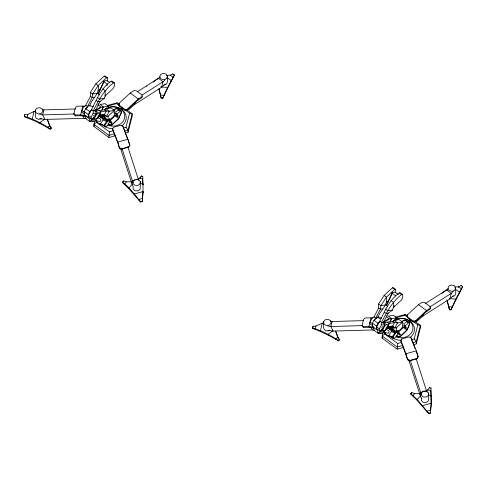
<?xml version="1.0" encoding="UTF-8"?>
<svg xmlns="http://www.w3.org/2000/svg" width="487" height="487" viewBox="0 0 487 487"><rect width="100%" height="100%" fill="white"/><g stroke="black" fill="none" stroke-linecap="round" stroke-linejoin="round"><path stroke-width="0.73" d="M91.081 118.986L91.057 117.239L93.163 113.246L93.242 110.817C98.557 100.614 103.889 89.943 113.392 82.954L114.433 82.869L114.488 86.071L112.954 88.677L105.18 95.878L104.297 98.38L100.079 101.479L95.129 110.847L96.389 113.294L94.21 117.422L92.822 118.706L91.081 118.986L88.488 117.081L88.464 115.334C95.306 103.506 99.232 89.401 111.085 81.262L112.132 81.177L114.433 82.869M379.312 330.624L379.288 328.877L381.394 324.884L381.473 322.461C386.788 312.252 392.12 301.581 401.623 294.592L402.664 294.513L402.719 297.709L401.185 300.321L393.411 307.516L392.528 310.018L388.309 313.117L383.36 322.485L384.62 324.932L382.441 329.06L381.047 330.344L379.312 330.624L376.719 328.725L376.695 326.972C383.537 315.144 387.463 301.039 399.316 292.9L400.363 292.815L402.664 294.513M140.426 177.518L139.586 178.638L139.574 178.199L142.527 178.966L142.995 184.932L142.734 176.337L141.26 175.953L139.574 178.199L137.827 179.399M427.817 390.276L427.805 389.837L430.758 390.604L431.232 403.206L430.587 410.62L431.245 404.076L430.965 387.981L429.491 387.597L427.805 389.837L426.642 390.641M133.219 187.045L133.054 188.871L134.984 190.721L137.937 190.892L140.183 189.285L140.323 181.42L138.393 179.575L135.441 179.405L133.195 181.006L132.969 183.447L134.899 185.291L137.851 185.462L140.098 183.855L140.323 181.42M421.511 398.068L421.285 400.509L423.215 402.353L426.168 402.524L428.414 400.923L428.554 393.058L426.624 391.213L423.672 391.043L421.425 392.644L421.2 395.085L423.13 396.929L426.082 397.1L428.329 395.499L428.554 393.058M122.444 181.925L128.988 187.909L134.357 193.948L143.001 191.568L142.387 201.49L140.463 202.02L129.006 188.786L122.456 182.369L123.351 180.89L126.316 181.852L131.411 181.815M140.092 183.307L142.977 184.056L143.014 192.438L142.356 198.982L142.35 198.495L138.679 199.506L134.357 193.948L134.369 194.818M108.93 137.517L93.942 126.51L93.912 124.325L96.438 122.31L109.429 131.849L108.93 137.517L115.303 135.763M385.028 332.542L384.669 333.954L397.66 343.493L397.161 349.155L403.534 347.401M108.004 123.923L109.733 125.196L111.925 125.086L118.633 118.865L121.208 112.984L121.427 111.048L117.97 108.51L116.192 108.869M396.814 335.987L397.964 336.834L400.156 336.724C404.624 333.138 409.257 328.737 409.658 322.692L406.201 320.148L405.014 320.391M409.439 324.622L409.658 322.692M47.251 118.858L49.747 125.634L51.251 127.947L50.112 129.25C41.961 124.197 33.335 120.07 24.356 116.77L24.764 114.689L27.796 114.384L33.987 111.517L35.496 111.377M24.356 116.77L24.764 114.689M33.987 111.517L32.13 119.747M75.43 108.985L43.909 109.873L42.637 114.883L44.932 119.437L84.172 118.323L86.309 118.633M85.529 116.472L81.189 115.742L75.473 115.9L73.86 113.781L75.448 107.524L77.196 106.233L82.881 106.069L85.122 106.44M82.881 106.069L80.653 114.829L81.189 115.742M94.807 120.788L93.912 124.325L108.899 135.331L114.567 133.773M93.942 126.51L94.301 125.098M98.916 116.545L99.269 115.157M99.105 116.722L99.458 115.334M125.22 133.03L128.057 132.251L128.02 130.066L126.005 127.284L129.585 113.185L124.861 109.715M128.057 132.251L132.19 115.979L132.154 113.794L126.76 109.831M335.732 331.172L337.978 337.272L339.482 339.585L338.343 340.888C330.192 335.835 321.566 331.708 312.587 328.408L312.995 326.327L316.026 326.022L322.217 323.155L323.727 323.015M312.587 328.408L312.867 327.313M316.026 326.022L315.241 329.626M322.217 323.155L320.361 331.391M363.661 320.623L332.14 321.517L330.868 326.521L333.163 331.075L372.403 329.967L374.54 330.271M373.76 328.11L369.42 327.38L363.704 327.544L362.091 325.419L363.679 319.162L365.427 317.871L372.61 317.956M371.112 317.707L368.884 326.473L369.42 327.38M383.22 331.72L382.143 335.963L382.173 338.148L397.161 349.155M382.173 338.148L382.532 336.736M387.147 328.183L387.5 326.795M387.335 328.366L387.865 326.278M413.451 344.668L416.288 343.889L416.251 341.704L414.236 338.928L417.816 324.823L413.682 321.785M416.288 343.889L420.421 327.617L420.384 325.432L414.991 321.469M127.223 109.745L128.793 109.624L134.625 104.431L161.587 87.313L163.035 81.725L165.099 79.813M415.454 321.383L417.024 321.262L422.856 316.069L449.818 298.951L451.266 293.363L453.33 291.451M93.163 117.878L94.715 119.017L97.205 118.615L100.906 111.846L106.33 110.969L109.295 111.261L114.311 110.452L114.378 114.841L113.361 116.673L111.298 118.585L108.175 120.143L104.717 117.604L104.675 114.969M381.394 329.516L382.946 330.661L385.436 330.253L389.137 323.49L394.561 322.607L397.526 322.899L402.542 322.09L402.609 326.485L401.592 328.311L399.529 330.229L396.406 331.787L392.948 329.242L392.906 326.607M133.14 186.691L131.746 183.185L132.391 180.787L122.146 149.01M421.371 398.329L419.977 394.823L420.622 392.425L410.377 360.648M134.625 104.431L135.222 102.3M142.204 96.475L141.881 97.613L137.955 100.109L127.107 110.153L124.922 110.263L119.157 106.026L119.023 103.354L130.224 93.029L134.132 90.552L136.269 90.777L142.034 95.008L142.204 96.475L138.296 98.958L127.095 109.283L124.909 109.386L119.145 105.155L119.023 103.354M422.856 316.069L423.653 313.232M430.435 308.119L430.112 309.251L426.186 311.747L415.338 321.791L413.153 321.901L407.388 317.67L407.254 314.998L418.455 304.673L422.363 302.19L424.5 302.415L430.264 306.646L430.435 308.119L426.527 310.596L415.326 320.921L413.14 321.024L407.376 316.793L407.388 317.67M101.947 110.147L102.763 107.39A1.668 0.639 -53.7 0 0 102.014 106.909L95.209 111.097M389.971 322.473L390.994 319.028A1.668 0.639 -53.7 0 0 390.245 318.547L382.819 323.118M137.955 100.109L138.296 98.958L130.224 93.029M426.186 311.747L426.527 310.596L418.455 304.673M119.449 148.194L117.763 142.076L112.534 128.891L113.526 127.271L120.879 125.244L122.834 126.054L129.889 144.925L129.749 145.363L128.057 139.239L117.763 142.076L119.449 148.194L121.385 149.223L128.738 147.196L129.889 144.925M121.385 149.223L121.525 148.785L128.878 146.757L128.738 147.196M407.68 359.838L405.994 353.714L400.764 340.529L401.757 338.909L409.11 336.882L411.065 337.698L416.288 350.877L418.12 356.563L416.969 358.834L409.616 360.861L407.68 359.838L400.764 340.529M409.616 360.861L409.756 360.423L417.109 358.395L418.12 356.563M416.969 358.834L417.109 358.395M89.699 105.929C91.751 98.654 100.152 93.784 98.161 85.535L106.446 77.859L107.493 77.774L107.548 80.976M377.93 317.567C379.982 310.298 388.382 305.422 386.392 297.173L394.677 289.497L395.724 289.412L395.779 292.614M405.841 354.122L405.994 353.714L416.288 350.877L417.98 357.001M167.418 76.331L166.438 78.644L163.766 79.716L160.972 78.918L159.693 76.721L160.673 74.408L163.346 73.342L166.14 74.134L167.418 76.331L167.504 81.761L166.524 84.074L163.851 85.146M455.649 287.969L454.669 290.282L451.997 291.354L449.203 290.556L447.924 288.359L448.904 286.052L451.577 284.98L454.371 285.778L455.649 287.969L455.735 293.393L454.755 295.706L452.082 296.778M158.896 89.048L161.16 98.118L162.701 98.24L167.528 87.453L174.413 75.004L172.903 73.896L170.28 75.144L166.627 75.424M162.701 98.24L174.413 75.004M409.433 324.184L406.858 330.064L400.144 336.286L397.958 336.395L396.808 335.549M446.92 299.968L449.391 309.756L450.932 309.878L455.759 299.091L462.644 286.642L461.134 285.534L458.511 286.782L454.858 287.062M450.932 309.878L462.644 286.642M109.721 82.425L106.403 80.422L103.883 81.189L98.064 93.516L99.378 94.922M98.222 94.07L104.041 81.737L103.883 81.189M106.872 85.663L107.517 84.294L104.041 81.737M105.868 94.788L105.222 96.158L105.064 95.604M398.53 294.489L394.634 292.066L392.114 292.827L386.294 305.154L387.609 306.56M386.453 305.708L392.272 293.381L392.114 292.827M394.421 305.745L393.453 307.796L393.295 307.242M97.205 118.615L98.861 115.334L104.504 114.421L106.33 110.969L104.595 109.697L95.689 111.146L98.283 113.051L100.687 112.655M385.436 330.253L389.137 323.49L387.409 322.217M81.81 110.452L84.403 112.351L84.434 114.104L81.834 112.199L81.81 110.452L83.916 106.458L85.73 105.302L90.479 96.298L90.381 92.347L95.854 83.843L104.145 76.167L105.192 76.082L107.493 77.774M96.743 118.493L95.574 120.435L94.119 121.683L89.918 121.683L89.109 118.128L88.305 117.994L84.251 115.017L84.196 111.517L85.718 108.625L88.914 105.667A1.747 0.67 -53.7 0 1 90.065 105.484M86.102 109.143L92.207 97.564L92.688 94.04L98.161 85.535L95.854 83.843M88.305 117.994L88.25 114.5L89.778 111.608L91.909 109.636M94.715 119.017L94.697 117.842L96.219 114.962L98.283 113.051M102.136 109.599L103.506 107.012L108.522 106.196L108.558 108.394M105.149 110.019L105.837 108.723L110.853 107.907L114.311 110.452L108.114 116.186L106.562 116.442L103.676 114.323M370.041 322.09L372.634 323.995L372.665 325.742L370.065 323.837L370.041 322.09L372.147 318.096L373.955 316.94L378.709 307.936L378.612 303.985L384.085 295.481L392.376 287.805L393.417 287.72L395.724 289.412M384.974 330.131L383.805 332.073L382.35 333.327L378.149 333.321L377.34 329.766L376.536 329.638L372.482 326.655L372.427 323.155L373.949 320.263L377.145 317.311A1.747 0.67 -53.7 0 1 378.296 317.122M375.008 319.496L380.438 309.202L380.919 305.678L386.392 297.173L384.085 295.481M376.536 329.638L376.481 326.138L378.009 323.246L380.14 321.274M382.946 330.661L382.928 329.48L384.45 326.6L386.514 324.689L388.918 324.299M390.026 321.889L391.737 318.65L396.753 317.841L396.789 320.038M387.092 326.972L392.735 326.059L394.561 322.607L392.826 321.341L383.92 322.784L386.514 324.689M99.202 114.755L100.906 111.846L99.178 110.579M109.07 119.278L109.125 122.992L108.108 124.824L106.044 126.736L104.997 126.821L104.419 126.395L104.388 124.648L108.029 119.412M104.997 126.821L104.967 125.068L108.607 119.839M397.301 330.917L397.355 334.63L396.339 336.462L394.275 338.374L393.228 338.459L392.65 338.033L392.619 336.286L396.26 331.05M393.228 338.459L393.198 336.706L396.838 331.477M107.95 106.026L116.594 103.646L117.166 102.787L118.968 104.108M395.456 317.865L404.825 315.284L405.397 314.425L407.199 315.746M97.735 117.635L98.484 116.545L99.494 116.332L104.851 118.706L107.158 120.399M95.866 120.362L96.006 121.421L99.464 123.966L100.474 123.753L103.098 119.93L102.958 118.871L99.494 116.332M385.966 329.279L386.715 328.183L387.725 327.97L393.082 330.35L395.968 332.463M384.097 332.006L384.237 333.065L387.695 335.604L388.705 335.391L391.329 331.574L391.189 330.515L387.725 327.97M100.967 117.836L103.281 115.023L103.859 115.449L103.908 118.658M102.008 117.696L103.859 115.449M389.661 328.914L391.049 327.227M390.239 329.334L392.09 327.087L393.545 327.014M35.307 110.165L36.982 108.138L39.891 107.676L42.332 109.039L42.88 111.444L41.212 113.465L38.303 113.934L35.855 112.564L35.307 110.165L35.393 115.596L35.941 117.994L38.388 119.364L41.298 118.895M323.538 321.804L325.213 319.782L328.122 319.314L330.563 320.683L331.111 323.082L329.443 325.109L326.534 325.572L324.086 324.208L323.538 321.804L323.624 327.227L324.172 329.632L326.619 330.996L329.529 330.533M92.372 121.513L94.667 118.749M380.603 333.151L382.898 330.387M126.316 181.852L124.508 184.372M132.379 184.019L128.988 187.909L129.006 188.786M410.675 393.569L417.219 399.547L426.91 411.144L430.581 410.133L430.618 413.128L428.694 413.658L417.237 400.424L410.687 394.007L411.582 392.528L414.547 393.49L420.366 393.453M410.687 394.007L411.582 392.528M420.61 395.657L417.219 399.547L417.237 400.424M87.374 116.85L85.055 115.151L85.858 118.7L89.918 121.683L93.498 118.104M372.482 326.655L373.286 326.789L374.089 330.338L378.149 333.321L382.24 329.236M98.24 90.783L100.462 88.725M93.394 115.906L94.429 114.95M104.395 110.025L108.522 106.196L105.064 103.658L100.048 104.474L103.506 107.012M106.123 119.388L104.285 118.037L104.802 117.556M115.748 113.574L116.265 113.1L118.238 116.277L117.726 116.758L115.778 115.328L115.748 113.574L117.726 116.758M109.1 121.464L109.618 120.983L109.587 118.798M110.099 120.587L120.338 111.103L119.272 110.312A3.841 1.467 -53.7 0 0 117.19 110.914L115.115 112.394A12.869 4.919 -53.7 0 1 113.897 112.881M137.358 91.714L158.421 78.34L159.973 76.903M109.064 121.543L111.499 123.333L112.016 122.852L109.545 118.877M108.577 123.911L109.727 124.757L111.913 124.648L118.627 118.426L121.202 112.546L121.208 112.984M161.587 87.313L165.166 83.995M386.471 302.421L388.693 300.363M381.625 327.55L382.66 326.588M392.625 321.663L396.753 317.841L393.295 315.296L388.279 316.112L391.737 318.65L390.251 318.504M394.354 331.02L392.516 329.675L393.033 329.194M391.907 325.961L394.793 328.08L396.345 327.83L402.542 322.09L399.084 319.551L394.068 320.361L392.826 321.341M403.979 325.219L404.496 324.738L406.475 327.915L405.957 328.396L404.009 326.966L403.979 325.219L405.957 328.396M397.331 333.102L397.849 332.621L397.824 331.166M398.865 331.726L408.569 322.747L407.503 321.95A3.841 1.467 -53.7 0 0 405.421 322.552L403.346 324.032M425.589 303.352L446.652 289.978L448.204 288.541M397.295 333.181L399.73 334.971L400.247 334.49L398.129 331.087M449.818 298.951L453.397 295.633M153.107 82.175L156.564 79.405L159.188 78.133M441.916 293.351L444.795 291.043L447.419 289.771M384.669 333.954L382.143 335.963L397.13 346.969L402.792 345.411M104.595 109.697L105.837 108.723L109.295 111.261L106.562 116.442L104.504 114.421M89.918 121.683L94.113 118.402M378.149 333.321L382.344 330.046M44.506 119.193L40.007 122.572L40.019 123.448M50.112 129.25L51.251 127.947M332.737 330.831L328.238 334.216L328.25 335.086M338.343 340.888L339.482 339.585M113.307 110.312L114.859 109.204A3.841 1.467 -53.7 0 1 116.947 108.601L120.338 111.103M401.538 321.95L403.09 320.842A3.841 1.467 -53.7 0 1 405.178 320.245L408.569 322.747M141.967 95.105L163.035 81.725L158.421 78.34M429.558 307.145L451.266 293.363L446.652 289.978M94.624 110.677L100.748 106.909L97.844 104.778M383.47 321.937L388.979 318.547L386.654 316.842M100.657 114.628L102.386 115.894L104.261 114.962M389.466 326.686L390.617 327.532L392.492 326.6M113.477 109.983L115.516 109.149M401.708 321.621L404.423 320.513M107.25 105.521L117.166 102.787M109.429 131.849L113.033 130.857M123.12 128.081L126.005 127.284M124.477 131.04L128.02 130.066L132.154 113.794L129.585 113.185M135.009 180.062L132.391 180.787L133.115 182.601M136.311 179.703L138.278 179.161L138.758 180.373M138.685 199.993L138.679 199.506L140.457 201.581L142.381 201.052L142.387 201.49M395.481 317.159L405.397 314.425M397.66 343.493L401.264 342.495M411.351 339.719L414.236 338.928M412.708 342.678L416.251 341.704L420.384 325.432L417.816 324.823M423.24 391.706L420.622 392.425L421.584 394.847M424.542 391.341L426.502 390.805L426.989 392.017M426.916 411.631L426.91 411.144L428.688 413.219L430.611 412.69L430.618 413.128M97.357 93.285L92.688 94.04L90.381 92.347M94.289 97.23L92.207 97.564L90.479 96.298M104.297 98.38L99.628 99.135L97.321 97.443M100.079 101.479L97.997 101.813L96.268 100.547M90.241 106.063L93.388 106.33M385.588 304.923L380.919 305.678L378.612 303.985M382.52 308.868L380.438 309.202L378.709 307.936M392.528 310.018L387.859 310.773L385.552 309.081M388.309 313.117L386.228 313.451L384.499 312.185M378.472 317.701L381.619 317.968M104.285 118.037L105.496 117.842M392.516 329.675L393.721 329.48M393.581 329.2L392.12 329.273L391.548 328.853M74.158 113.988L42.637 114.883L39.611 114.372M73.86 113.781L74.968 114.993L80.653 114.829L85.134 115.571M362.389 325.626L330.868 326.521L327.842 326.01M362.091 325.419L363.199 326.631L368.884 326.473L374.113 327.337M95.129 110.847L93.242 110.817L91.513 109.551M93.163 113.246L96.389 113.294M376.944 318.224L375.69 318.206L373.955 316.94M383.36 322.485L381.473 322.461L379.744 321.189M381.394 324.884L384.62 324.932M160.74 86.911L167.528 87.453L167.54 88.33M159.03 88.817L161.154 97.68L162.695 97.802M449.726 298.616L455.759 299.091L455.771 299.968M447.261 300.461L449.385 309.318L450.925 309.44M42.095 109.569L43.909 109.873M39.672 118.554L44.932 119.437M330.326 321.207L332.14 321.517M327.903 330.192L333.163 331.075M428.323 394.945L431.208 395.694L431.226 396.57M24.35 116.332C33.585 119.047 42.077 123.491 50.106 128.811M312.581 327.97C321.816 330.685 330.308 335.129 338.337 340.45M102.958 118.871L107.639 120.953M103.098 119.93L106.44 121.415M97.236 117.495L100.352 118.877L100.912 120.246L100.042 121.519L98.605 121.421L95.489 120.039M96.006 121.421L97.345 122.018M100.474 123.753L104.492 125.53M99.464 123.966L104.151 126.042M391.189 330.515L395.201 332.292M391.329 331.574L395.341 333.352M385.467 329.133L388.583 330.515L389.143 331.884L388.273 333.157L386.836 333.059L383.719 331.677M384.237 333.065L385.576 333.656M388.705 335.391L392.723 337.168M387.695 335.604L393.052 337.978L391.323 336.706A13.252 10.933 -0.9 0 0 401.239 340.322M119.595 147.762L121.525 148.785M407.826 359.4L409.756 360.423M174.419 75.442L172.903 73.896M170.28 75.144L173.159 77.25L173.165 77.737M167.254 77.664L171.205 80.568L171.223 81.445M455.485 289.308L459.436 292.206L459.454 293.083M104.145 76.167L106.446 77.859M111.085 81.262L113.392 82.954M392.376 287.805L394.677 289.497M399.316 292.9L401.623 294.592M392.272 293.381L395.748 295.932M102.794 88.938L105.101 90.631L105.18 95.878M391.024 300.576L393.332 302.269L393.411 307.516M116.594 103.646L120.727 106.677M404.825 315.284L407.187 317.019M407.357 321.432L409.664 323.124M394.068 320.361L397.526 322.899L394.793 328.08L392.735 326.059M114.591 115.468L118.627 118.426L118.633 118.865M402.822 327.106L406.858 330.064L406.864 330.503M391.511 326.667L392.09 327.087L392.138 330.296M378.929 317.932L380.091 318.79M399.03 333.595L400.247 334.49M85.73 105.302L87.459 106.568M106.178 121.659L106.756 122.085M394.409 333.297L394.987 333.723M95.178 114.201L96.219 114.962M85.718 108.625L89.778 111.608M373.949 320.263L378.009 323.246M104.388 124.648L104.967 125.068M392.619 336.286L393.198 336.706M93.662 117.081L94.697 117.842M381.893 328.719L382.928 329.48M105.466 126.31L106.044 126.736M84.196 111.517L88.25 114.5M372.427 323.155L376.481 326.138M88.464 115.334L91.057 117.239M376.695 326.972L379.288 328.877M376.183 328.92L377.34 329.766M338.362 338.288L339.494 340.023M47.586 120.478L49.759 126.072L51.263 128.385M397.611 331.562L399.73 334.971M109.38 119.924L111.499 123.333M370.972 327.367L372.403 329.967M363.199 326.631L363.704 327.544M82.741 115.723L84.172 118.323M74.968 114.993L75.473 115.9M411.357 339.275L413.043 343.512M413.609 344.924L415.009 348.461M127.624 138.941L122.834 126.054M117.611 142.484L112.534 128.891M335.817 332.116L337.99 337.71L337.978 337.272L335.683 338.995L335.695 339.433M416.257 359.029L426.502 390.805M408.715 359.893L419.977 394.823M127.795 146.666L138.278 179.161M120.484 148.249L131.746 183.185M109.496 119.181L109.618 120.983M397.733 330.819L397.849 332.621M461.396 289.375L461.39 288.894L458.511 286.782L458.523 287.263M461.134 285.534L461.14 285.972M452.015 307.4L452.009 306.962L448.929 306.713L448.935 307.157M449.385 309.318L449.391 309.756M430.965 387.981L430.977 388.419M431.245 404.076L431.232 403.206L422.588 405.586L422.6 406.462M430.758 390.604L430.764 391.049M429.491 387.597L429.504 388.036M428.688 413.219L428.694 413.658M415.326 320.921L415.338 321.791M414.553 393.928L414.547 393.49L412.739 396.01M413.14 321.024L413.153 321.901M410.943 322.01L410.912 319.916L409.756 319.07L409.78 320.464M411.065 337.698L411.077 338.568M407.254 314.998L407.266 315.862M406.201 320.148L406.207 320.586M401.757 338.909L401.769 339.786M400.144 336.286L400.156 336.724M397.958 336.395L397.964 336.834M396.345 327.83L396.406 331.787M390.598 326.217L390.617 327.532M388.036 326.454L388.054 327.854M387.695 326.308L387.719 327.708M312.995 326.327L313.007 326.771M163.784 95.762L163.778 95.318L160.698 95.075L160.704 95.513M161.154 97.68L161.16 98.118M146.794 86.126L146.8 86.564M142.734 176.337L142.746 176.781L141.273 176.397L141.26 175.953M143.001 191.568L143.014 192.438M142.527 178.966L142.533 179.405M140.457 201.581L140.463 202.02M127.095 109.283L127.107 110.153M124.909 109.386L124.922 110.263M122.712 110.372L122.681 108.272L121.525 107.426L121.561 109.526M123.351 180.89L123.363 181.328M121.427 111.048L121.433 111.486M119.145 105.155L119.157 106.026M117.97 108.51L117.976 108.948M111.913 124.648L111.925 125.086M109.727 124.757L109.733 125.196M108.114 116.186L108.175 120.143M102.367 114.579L102.386 115.894M49.759 126.072L49.747 125.634L47.452 127.357L47.464 127.795M27.802 114.865L27.796 114.384L27.01 117.988M386.964 315.655A1.668 0.639 -53.7 0 1 386.934 316.045M391.481 326.497A20.466 7.829 -53.7 0 1 393.192 327.982M393.642 329.224A20.466 7.829 -53.7 0 1 393.813 330.764M394.957 320.245A3.872 1.479 -53.7 0 1 395.919 320.166M395.974 330.935A20.466 7.829 -53.7 0 1 396.12 331.933M396.868 319.088A13.252 10.933 -0.9 0 1 412.659 323.776A13.252 10.933 -0.9 0 1 410.066 337.497M388.029 328.628A13.252 10.933 -0.9 0 1 388.486 326.497M396.826 319.088A11.767 9.71 -0.9 0 1 412.982 328.427A11.767 9.71 -0.9 0 1 395.913 336.767M389.472 328.664A11.767 9.71 -0.9 0 1 389.57 326.765M98.605 103.786A1.668 0.639 -53.7 0 1 98.703 104.407M104.961 116.344A20.466 7.829 -53.7 0 0 103.25 114.859A3.872 1.479 -53.7 0 1 102.885 114.086M105.502 118.067A20.466 7.829 -53.7 0 1 105.582 119.126M106.726 108.601A3.872 1.479 -53.7 0 1 107.688 108.528M112.284 106.836A13.252 10.933 -0.9 0 1 125.256 113.514A13.252 10.933 -0.9 0 1 121.835 125.859M113.008 128.684A13.252 10.933 -0.9 0 1 104.729 126.322M99.798 116.99A13.252 10.933 -0.9 0 1 100.255 114.859M108.638 107.45A13.252 10.933 -0.9 0 1 111.56 106.89M108.595 107.45A11.767 9.71 -0.9 0 1 124.751 116.789A11.767 9.71 -0.9 0 1 107.682 125.129M101.241 117.026A11.767 9.71 -0.9 0 1 101.339 115.127"/></g></svg>
